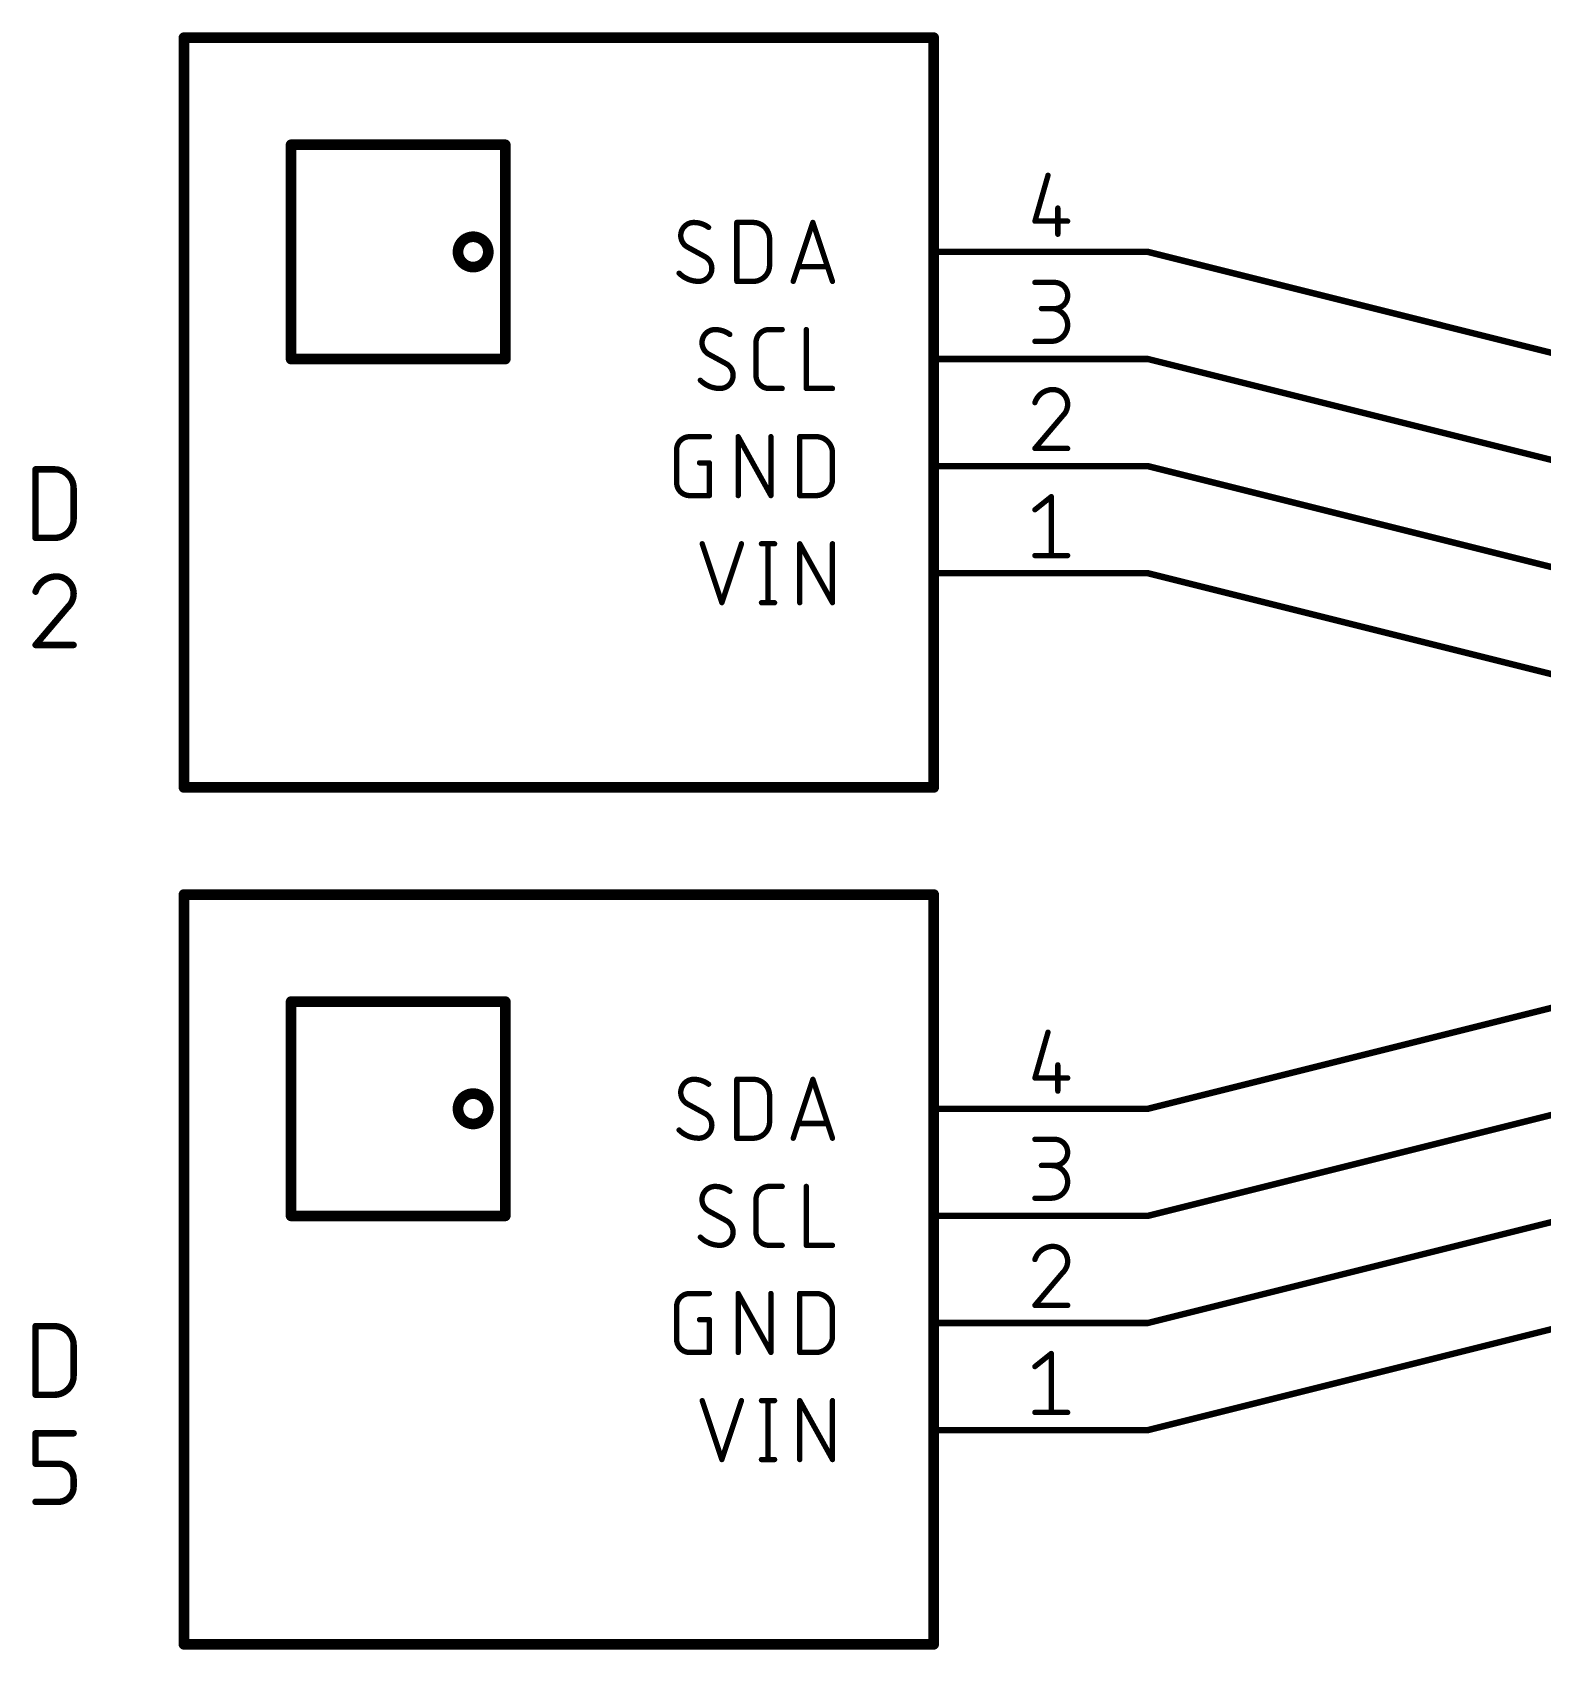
# Model space of a CAD drawing. Extents: x 0 to 389, y 0 to 264.
# Drawn here: x 80.22 to 116.04, y 106.55 to 144.91 of the extents above; entities that cross this region are included whole.
import ezdxf

# ---------------------------------------------------------------- set-up
doc = ezdxf.new("R2010")
doc.units = 0
for name, color, linetype in [('91', 122, 'CONTINUOUS'), ('94', 12, 'CONTINUOUS'), ('95', 251, 'CONTINUOUS')]:
    doc.layers.add(name, color=color, linetype=linetype)

msp = doc.modelspace()

# ---------------------------------------------------------------- linework, layer by layer
at = {"layer": '91', "const_width": 0.1524}
for points in [[(106.68, 139.7), (127, 134.62)], [(106.68, 137.16), (127, 132.08)], [(106.68, 134.62), (127, 129.54)], [(106.68, 132.08), (127, 127)], [(106.68, 119.38), (127, 124.46)], [(106.68, 116.84), (127, 121.92)], [(106.68, 114.3), (127, 119.38)], [(106.68, 111.76), (127, 116.84)]]:
    msp.add_lwpolyline(points, dxfattribs=at)
at = {"layer": '91', "const_width": 0.0762}
for points in [[(106.6892, 139.737, 1), (106.6708, 139.663)], [(106.6892, 137.197, 1), (106.6708, 137.123)], [(106.6892, 134.657, 1), (106.6708, 134.583)], [(106.6892, 132.117, 1), (106.6708, 132.043)], [(106.6708, 119.417, 1), (106.6892, 119.343)], [(106.6708, 116.877, 1), (106.6892, 116.803)], [(106.6708, 114.337, 1), (106.6892, 114.263)], [(106.6708, 111.797, 1), (106.6892, 111.723)]]:
    msp.add_lwpolyline(points, format="xyb", dxfattribs=at)
at = {"layer": '94'}
for points, const_width in [([(83.82, 144.78), (101.6, 144.78)], 0.254), ([(83.82, 127), (83.82, 144.78)], 0.254), ([(101.6, 144.78), (101.6, 127)], 0.254), ([(86.36, 142.24), (86.36, 137.16)], 0.254), ([(91.44, 142.24), (86.36, 142.24)], 0.254), ([(91.44, 137.16), (91.44, 142.24)], 0.254), ([(106.68, 139.7), (101.6, 139.7)], 0.1524), ([(86.36, 137.16), (91.44, 137.16)], 0.254), ([(106.68, 137.16), (101.6, 137.16)], 0.1524), ([(106.68, 134.62), (101.6, 134.62)], 0.1524), ([(106.68, 132.08), (101.6, 132.08)], 0.1524), ([(101.6, 127), (83.82, 127)], 0.254), ([(83.82, 124.46), (101.6, 124.46)], 0.254), ([(83.82, 106.68), (83.82, 124.46)], 0.254), ([(101.6, 124.46), (101.6, 106.68)], 0.254), ([(86.36, 121.92), (86.36, 116.84)], 0.254), ([(91.44, 121.92), (86.36, 121.92)], 0.254), ([(91.44, 116.84), (91.44, 121.92)], 0.254), ([(106.68, 119.38), (101.6, 119.38)], 0.1524), ([(86.36, 116.84), (91.44, 116.84)], 0.254), ([(106.68, 116.84), (101.6, 116.84)], 0.1524), ([(106.68, 114.3), (101.6, 114.3)], 0.1524), ([(106.68, 111.76), (101.6, 111.76)], 0.1524), ([(101.6, 106.68), (83.82, 106.68)], 0.254)]:
    msp.add_lwpolyline(points, dxfattribs=dict(at, const_width=const_width))
for points, const_width in [([(83.82, 144.8435, 1), (83.82, 144.7165)], 0.127), ([(83.8835, 144.78, 1), (83.7565, 144.78)], 0.127), ([(101.6635, 144.78, 1), (101.5365, 144.78)], 0.127), ([(101.6, 144.7165, 1), (101.6, 144.8435)], 0.127), ([(86.4235, 142.24, 1), (86.2965, 142.24)], 0.127), ([(86.36, 142.3035, 1), (86.36, 142.1765)], 0.127), ([(91.5035, 142.24, 1), (91.3765, 142.24)], 0.127), ([(91.44, 142.1765, 1), (91.44, 142.3035)], 0.127), ([(90.678, 139.3408, 1), (90.678, 140.0592, 1), (90.678, 139.3408)], 0.254), ([(101.6, 139.7381, 1), (101.6, 139.6619)], 0.0762), ([(106.68, 139.6619, 1), (106.68, 139.7381)], 0.0762), ([(86.36, 137.2235, 1), (86.36, 137.0965)], 0.127), ([(86.2965, 137.16, 1), (86.4235, 137.16)], 0.127), ([(91.3765, 137.16, 1), (91.5035, 137.16)], 0.127), ([(91.44, 137.0965, 1), (91.44, 137.2235)], 0.127), ([(101.6, 137.1981, 1), (101.6, 137.1219)], 0.0762), ([(106.68, 137.1219, 1), (106.68, 137.1981)], 0.0762), ([(101.6, 134.6581, 1), (101.6, 134.5819)], 0.0762), ([(106.68, 134.5819, 1), (106.68, 134.6581)], 0.0762), ([(101.6, 132.1181, 1), (101.6, 132.0419)], 0.0762), ([(106.68, 132.0419, 1), (106.68, 132.1181)], 0.0762), ([(83.82, 127.0635, 1), (83.82, 126.9365)], 0.127), ([(83.7565, 127, 1), (83.8835, 127)], 0.127), ([(101.5365, 127, 1), (101.6635, 127)], 0.127), ([(101.6, 126.9365, 1), (101.6, 127.0635)], 0.127), ([(83.82, 124.5235, 1), (83.82, 124.3965)], 0.127), ([(83.8835, 124.46, 1), (83.7565, 124.46)], 0.127), ([(101.6635, 124.46, 1), (101.5365, 124.46)], 0.127), ([(101.6, 124.3965, 1), (101.6, 124.5235)], 0.127), ([(86.4235, 121.92, 1), (86.2965, 121.92)], 0.127), ([(86.36, 121.9835, 1), (86.36, 121.8565)], 0.127), ([(91.5035, 121.92, 1), (91.3765, 121.92)], 0.127), ([(91.44, 121.8565, 1), (91.44, 121.9835)], 0.127), ([(90.678, 119.0208, 1), (90.678, 119.7392, 1), (90.678, 119.0208)], 0.254), ([(101.6, 119.4181, 1), (101.6, 119.3419)], 0.0762), ([(106.68, 119.3419, 1), (106.68, 119.4181)], 0.0762), ([(86.36, 116.9035, 1), (86.36, 116.7765)], 0.127), ([(86.2965, 116.84, 1), (86.4235, 116.84)], 0.127), ([(91.3765, 116.84, 1), (91.5035, 116.84)], 0.127), ([(91.44, 116.7765, 1), (91.44, 116.9035)], 0.127), ([(101.6, 116.8781, 1), (101.6, 116.8019)], 0.0762), ([(106.68, 116.8019, 1), (106.68, 116.8781)], 0.0762), ([(101.6, 114.3381, 1), (101.6, 114.2619)], 0.0762), ([(106.68, 114.2619, 1), (106.68, 114.3381)], 0.0762), ([(101.6, 111.7981, 1), (101.6, 111.7219)], 0.0762), ([(106.68, 111.7219, 1), (106.68, 111.7981)], 0.0762), ([(83.82, 106.7435, 1), (83.82, 106.6165)], 0.127), ([(83.7565, 106.68, 1), (83.8835, 106.68)], 0.127), ([(101.5365, 106.68, 1), (101.6635, 106.68)], 0.127), ([(101.6, 106.6165, 1), (101.6, 106.7435)], 0.127)]:
    msp.add_lwpolyline(points, format="xyb", dxfattribs=dict(at, const_width=const_width))
at = {"layer": '95'}
for points, const_width in [([(104.3107, 141.5161), (104.0003, 140.4295)], 0.127), ([(104.5436, 140.74), (104.5436, 140.1191)], 0.127), ([(96.9315, 139.0015), (96.9315, 140.3985)], 0.127), ([(96.9315, 140.3985), (97.3196, 140.3985)], 0.127), ([(98.2684, 139.0015), (98.734, 140.3985)], 0.127), ([(98.734, 140.3985), (99.1997, 139.0015)], 0.127), ([(104.0003, 140.4295), (104.7764, 140.4295)], 0.127), ([(97.7076, 140.0104), (97.7076, 139.3896)], 0.127), ([(96.1835, 139.5836), (95.7567, 139.8164)], 0.127), ([(99.0833, 139.3508), (98.3848, 139.3508)], 0.127), ([(97.3196, 139.0015), (96.9315, 139.0015)], 0.127), ([(104.0003, 138.9761), (104.466, 138.9761)], 0.127), ([(104.466, 138.3552), (104.1555, 138.3552)], 0.127), ([(97.6962, 137.8585), (98.0066, 137.8585)], 0.127), ([(98.5788, 137.8585), (98.5788, 136.4615)], 0.127), ([(96.6874, 137.0436), (96.2605, 137.2764)], 0.127), ([(97.3857, 136.7719), (97.3857, 137.5481)], 0.127), ([(104.0003, 137.5791), (104.3884, 137.5791)], 0.127), ([(98.0066, 136.4615), (97.6962, 136.4615)], 0.127), ([(98.5788, 136.4615), (99.1997, 136.4615)], 0.127), ([(104.66, 135.8152), (104.0003, 135.0391)], 0.127), ([(95.5034, 134.2319), (95.5034, 135.0081)], 0.127), ([(95.8138, 135.3185), (96.2795, 135.3185)], 0.127), ([(96.9635, 133.9215), (96.9635, 135.3185)], 0.127), ([(96.9635, 135.3185), (97.7396, 133.9215)], 0.127), ([(97.7396, 133.9215), (97.7396, 135.3185)], 0.127), ([(98.4236, 133.9215), (98.4236, 135.3185)], 0.127), ([(98.4236, 135.3185), (98.8116, 135.3185)], 0.127), ([(104.0003, 135.0391), (104.7764, 135.0391)], 0.127), ([(96.0466, 134.6976), (96.2795, 134.6976)], 0.127), ([(96.2795, 134.6976), (96.2795, 133.9215)], 0.127), ([(99.1997, 134.9304), (99.1997, 134.3096)], 0.127), ([(80.3007, 132.9182), (80.3007, 134.5438)], 0.1524), ([(80.3007, 134.5438), (80.7522, 134.5438)], 0.1524), ([(81.2038, 134.0922), (81.2038, 133.3698)], 0.1524), ([(96.2795, 133.9215), (95.8138, 133.9215)], 0.127), ([(98.8116, 133.9215), (98.4236, 133.9215)], 0.127), ([(104.0003, 133.5857), (104.3884, 133.8961)], 0.127), ([(104.3884, 133.8961), (104.3884, 132.4991)], 0.127), ([(80.7522, 132.9182), (80.3007, 132.9182)], 0.1524), ([(96.1102, 132.7785), (96.5759, 131.3815)], 0.127), ([(96.5759, 131.3815), (97.0415, 132.7785)], 0.127), ([(97.5157, 132.7785), (97.8262, 132.7785)], 0.127), ([(97.6709, 132.7785), (97.6709, 131.3815)], 0.127), ([(98.4236, 131.3815), (98.4236, 132.7785)], 0.127), ([(98.4236, 132.7785), (99.1997, 131.3815)], 0.127), ([(99.1997, 131.3815), (99.1997, 132.7785)], 0.127), ([(104.0003, 132.4991), (104.7764, 132.4991)], 0.127), ([(81.0683, 131.2813), (80.3007, 130.3782)], 0.1524), ([(97.5157, 131.3815), (97.8262, 131.3815)], 0.127), ([(80.3007, 130.3782), (81.2038, 130.3782)], 0.1524), ([(104.3107, 121.1961), (104.0003, 120.1095)], 0.127), ([(104.5436, 120.42), (104.5436, 119.7991)], 0.127), ([(96.9315, 118.6815), (96.9315, 120.0785)], 0.127), ([(96.9315, 120.0785), (97.3196, 120.0785)], 0.127), ([(98.2684, 118.6815), (98.734, 120.0785)], 0.127), ([(98.734, 120.0785), (99.1997, 118.6815)], 0.127), ([(104.0003, 120.1095), (104.7764, 120.1095)], 0.127), ([(97.7076, 119.6904), (97.7076, 119.0696)], 0.127), ([(96.1835, 119.2636), (95.7567, 119.4964)], 0.127), ([(99.0833, 119.0308), (98.3848, 119.0308)], 0.127), ([(97.3196, 118.6815), (96.9315, 118.6815)], 0.127), ([(104.0003, 118.6561), (104.466, 118.6561)], 0.127), ([(104.466, 118.0352), (104.1555, 118.0352)], 0.127), ([(97.6962, 117.5385), (98.0066, 117.5385)], 0.127), ([(98.5788, 117.5385), (98.5788, 116.1415)], 0.127), ([(96.6874, 116.7236), (96.2605, 116.9564)], 0.127), ([(97.3857, 116.4519), (97.3857, 117.2281)], 0.127), ([(104.0003, 117.2591), (104.3884, 117.2591)], 0.127), ([(98.0066, 116.1415), (97.6962, 116.1415)], 0.127), ([(98.5788, 116.1415), (99.1997, 116.1415)], 0.127), ([(104.66, 115.4952), (104.0003, 114.7191)], 0.127), ([(95.5034, 113.9119), (95.5034, 114.6881)], 0.127), ([(95.8138, 114.9985), (96.2795, 114.9985)], 0.127), ([(96.9635, 113.6015), (96.9635, 114.9985)], 0.127), ([(96.9635, 114.9985), (97.7396, 113.6015)], 0.127), ([(97.7396, 113.6015), (97.7396, 114.9985)], 0.127), ([(98.4236, 113.6015), (98.4236, 114.9985)], 0.127), ([(98.4236, 114.9985), (98.8116, 114.9985)], 0.127), ([(104.0003, 114.7191), (104.7764, 114.7191)], 0.127), ([(80.3007, 112.5982), (80.3007, 114.2238)], 0.1524), ([(80.3007, 114.2238), (80.7522, 114.2238)], 0.1524), ([(96.0466, 114.3776), (96.2795, 114.3776)], 0.127), ([(96.2795, 114.3776), (96.2795, 113.6015)], 0.127), ([(99.1997, 114.6104), (99.1997, 113.9896)], 0.127), ([(81.2038, 113.7722), (81.2038, 113.0498)], 0.1524), ([(96.2795, 113.6015), (95.8138, 113.6015)], 0.127), ([(98.8116, 113.6015), (98.4236, 113.6015)], 0.127), ([(104.0003, 113.2657), (104.3884, 113.5761)], 0.127), ([(104.3884, 113.5761), (104.3884, 112.1791)], 0.127), ([(80.7522, 112.5982), (80.3007, 112.5982)], 0.1524), ([(96.1102, 112.4585), (96.5759, 111.0615)], 0.127), ([(96.5759, 111.0615), (97.0415, 112.4585)], 0.127), ([(97.5157, 112.4585), (97.8262, 112.4585)], 0.127), ([(97.6709, 112.4585), (97.6709, 111.0615)], 0.127), ([(98.4236, 111.0615), (98.4236, 112.4585)], 0.127), ([(98.4236, 112.4585), (99.1997, 111.0615)], 0.127), ([(99.1997, 111.0615), (99.1997, 112.4585)], 0.127), ([(104.0003, 112.1791), (104.7764, 112.1791)], 0.127), ([(80.3007, 110.9613), (80.3007, 111.6838)], 0.1524), ([(80.3007, 111.6838), (81.2038, 111.6838)], 0.1524), ([(80.8426, 110.9613), (80.3007, 110.9613)], 0.1524), ([(97.5157, 111.0615), (97.8262, 111.0615)], 0.127), ([(81.2038, 110.4194), (81.2038, 110.6001)], 0.1524), ([(80.3007, 110.0582), (80.8426, 110.0582)], 0.1524)]:
    msp.add_lwpolyline(points, dxfattribs=dict(at, const_width=const_width))
for points, const_width in [([(104.3413, 141.5074, 1), (104.2802, 141.5248)], 0.0635), ([(104.5753, 140.74, 1), (104.5118, 140.74)], 0.0635), ([(95.9119, 140.3985, 0.4142), (95.6014, 140.0881)], 0.127), ([(96.2611, 140.2821, 0.1623), (95.9119, 140.3985)], 0.127), ([(95.9119, 140.4302, 1), (95.9119, 140.3668)], 0.0635), ([(95.9119, 140.3667, 1), (95.9119, 140.4302)], 0.0635), ([(96.9633, 140.3985, 1), (96.8997, 140.3985)], 0.0635), ([(96.9315, 140.4303, 1), (96.9315, 140.3668)], 0.0635), ([(97.7076, 140.0104, 0.4142), (97.3196, 140.3985)], 0.127), ([(97.3196, 140.4303, 1), (97.3196, 140.3668)], 0.0635), ([(97.3196, 140.3668, 1), (97.3196, 140.4303)], 0.0635), ([(98.7642, 140.4085, 1), (98.7039, 140.3885)], 0.0635), ([(98.7642, 140.3885, 1), (98.7039, 140.4085)], 0.0635), ([(104.0003, 140.4613, 1), (104.0003, 140.3978)], 0.0635), ([(103.9698, 140.4383, 1), (104.0308, 140.4208)], 0.0635), ([(104.7764, 140.3978, 1), (104.7764, 140.4613)], 0.0635), ([(95.6014, 140.0881, 0.2656), (95.7567, 139.8164)], 0.127), ([(95.6332, 140.0881, 1), (95.5697, 140.0881)], 0.0635), ([(95.5697, 140.0881, 1), (95.6332, 140.0881)], 0.0635), ([(96.2421, 140.2567, 1), (96.2802, 140.3075)], 0.0635), ([(97.7394, 140.0104, 1), (97.6759, 140.0104)], 0.0635), ([(97.6759, 140.0104, 1), (97.7394, 140.0104)], 0.0635), ([(104.5118, 140.1191, 1), (104.5753, 140.1191)], 0.0635), ([(95.7719, 139.8443, 1), (95.7415, 139.7885)], 0.0635), ([(95.7406, 139.7891, 1), (95.7728, 139.8438)], 0.0635), ([(96.3388, 139.3119, 0.2656), (96.1835, 139.5836)], 0.127), ([(96.1997, 139.6109, 1), (96.1674, 139.5562)], 0.0635), ([(96.1683, 139.5557, 1), (96.1987, 139.6115)], 0.0635), ([(95.5626, 139.1955, 0.2), (96.0283, 139.0015)], 0.127), ([(95.5852, 139.2179, 1), (95.5401, 139.1732)], 0.0635), ([(96.0283, 139.0015, 0.4142), (96.3388, 139.3119)], 0.127), ([(96.3705, 139.3119, 1), (96.307, 139.3119)], 0.0635), ([(96.307, 139.3119, 1), (96.3705, 139.3119)], 0.0635), ([(97.3196, 139.0015, 0.4142), (97.7076, 139.3896)], 0.127), ([(97.7394, 139.3896, 1), (97.6759, 139.3896)], 0.0635), ([(97.6759, 139.3896, 1), (97.7394, 139.3896)], 0.0635), ([(98.3848, 139.3825, 1), (98.3848, 139.319)], 0.0635), ([(99.0833, 139.319, 1), (99.0833, 139.3825)], 0.0635), ([(96.0283, 139.0332, 1), (96.0283, 138.9698)], 0.0635), ([(96.0283, 138.9698, 1), (96.0283, 139.0332)], 0.0635), ([(96.8997, 139.0015, 1), (96.9633, 139.0015)], 0.0635), ([(96.9315, 139.0332, 1), (96.9315, 138.9698)], 0.0635), ([(97.3196, 139.0332, 1), (97.3196, 138.9698)], 0.0635), ([(97.3196, 138.9698, 1), (97.3196, 139.0332)], 0.0635), ([(98.2382, 139.0115, 1), (98.2985, 138.9915)], 0.0635), ([(99.1696, 138.9915, 1), (99.2298, 139.0115)], 0.0635), ([(104.0003, 139.0078, 1), (104.0003, 138.9444)], 0.0635), ([(104.466, 138.3552, 1), (104.466, 138.9761)], 0.127), ([(104.466, 139.0078, 1), (104.466, 138.9444)], 0.0635), ([(104.466, 138.9444, 1), (104.466, 139.0078)], 0.0635), ([(104.1555, 138.387, 1), (104.1555, 138.3235)], 0.0635), ([(104.3884, 137.5791, 1), (104.3884, 138.3552)], 0.127), ([(104.3884, 138.387, 1), (104.3884, 138.3235)], 0.0635), ([(104.466, 138.387, 1), (104.466, 138.3235)], 0.0635), ([(104.466, 138.3235, 1), (104.466, 138.387)], 0.0635), ([(96.4158, 137.8585, 0.4142), (96.1053, 137.5481)], 0.127), ([(96.765, 137.7421, 0.1623), (96.4158, 137.8585)], 0.127), ([(96.4158, 137.8902, 1), (96.4158, 137.8268)], 0.0635), ([(96.4158, 137.8267, 1), (96.4158, 137.8902)], 0.0635), ([(96.746, 137.7167, 1), (96.7841, 137.7675)], 0.0635), ([(97.6962, 137.8585, 0.4142), (97.3857, 137.5481)], 0.127), ([(97.6962, 137.8903, 1), (97.6962, 137.8268)], 0.0635), ([(97.6962, 137.8268, 1), (97.6962, 137.8902)], 0.0635), ([(98.0066, 137.8268, 1), (98.0066, 137.8903)], 0.0635), ([(98.6106, 137.8585, 1), (98.5471, 137.8585)], 0.0635), ([(96.1053, 137.5481, 0.2656), (96.2605, 137.2764)], 0.127), ([(96.1371, 137.5481, 1), (96.0736, 137.5481)], 0.0635), ([(96.0736, 137.5481, 1), (96.1371, 137.5481)], 0.0635), ([(96.2757, 137.3043, 1), (96.2453, 137.2485)], 0.0635), ([(96.2444, 137.2491, 1), (96.2766, 137.3038)], 0.0635), ([(97.4175, 137.5481, 1), (97.354, 137.5481)], 0.0635), ([(97.354, 137.5481, 1), (97.4175, 137.5481)], 0.0635), ([(104.0003, 137.6108, 1), (104.0003, 137.5474)], 0.0635), ([(104.3884, 137.6108, 1), (104.3884, 137.5474)], 0.0635), ([(104.3884, 137.5474, 1), (104.3884, 137.6108)], 0.0635), ([(96.8426, 136.7719, 0.2656), (96.6874, 137.0436)], 0.127), ([(96.7035, 137.0709, 1), (96.6713, 137.0162)], 0.0635), ([(96.6722, 137.0157, 1), (96.7026, 137.0715)], 0.0635), ([(96.0665, 136.6555, 0.2), (96.5322, 136.4615)], 0.127), ([(96.089, 136.6779, 1), (96.044, 136.6332)], 0.0635), ([(96.5322, 136.4615, 0.4142), (96.8426, 136.7719)], 0.127), ([(96.8744, 136.7719, 1), (96.8109, 136.7719)], 0.0635), ([(96.8109, 136.7719, 1), (96.8744, 136.7719)], 0.0635), ([(97.3857, 136.7719, 0.4142), (97.6962, 136.4615)], 0.127), ([(97.4175, 136.7719, 1), (97.354, 136.7719)], 0.0635), ([(97.354, 136.7719, 1), (97.4175, 136.7719)], 0.0635), ([(96.5322, 136.4932, 1), (96.5322, 136.4298)], 0.0635), ([(96.5322, 136.4298, 1), (96.5322, 136.4932)], 0.0635), ([(97.6962, 136.4932, 1), (97.6962, 136.4298)], 0.0635), ([(97.6962, 136.4298, 1), (97.6962, 136.4932)], 0.0635), ([(98.0066, 136.4298, 1), (98.0066, 136.4932)], 0.0635), ([(98.5788, 136.4932, 1), (98.5788, 136.4298)], 0.0635), ([(98.5471, 136.4615, 1), (98.6106, 136.4615)], 0.0635), ([(99.1997, 136.4298, 1), (99.1997, 136.4932)], 0.0635), ([(104.4272, 136.4361, 0.3252), (104.0003, 136.1257)], 0.127), ([(103.9701, 136.1354, 1), (104.0305, 136.1159)], 0.0635), ([(104.7764, 136.0868, 0.4142), (104.4272, 136.4361)], 0.127), ([(104.4272, 136.4678, 1), (104.4272, 136.4044)], 0.0635), ([(104.4272, 136.4044, 1), (104.4272, 136.4678)], 0.0635), ([(104.66, 135.8152, 0.2053), (104.7764, 136.0868)], 0.127), ([(104.6381, 135.8382, 1), (104.6819, 135.7922)], 0.0635), ([(104.6842, 135.7946, 1), (104.6358, 135.8358)], 0.0635), ([(104.8082, 136.0868, 1), (104.7447, 136.0869)], 0.0635), ([(104.7447, 136.0868, 1), (104.8082, 136.0868)], 0.0635), ([(95.5351, 135.0081, 1), (95.4716, 135.0081)], 0.0635), ([(95.4716, 135.0081, 1), (95.5351, 135.0081)], 0.0635), ([(95.8138, 135.3185, 0.4142), (95.5034, 135.0081)], 0.127), ([(95.8138, 135.3502, 1), (95.8138, 135.2868)], 0.0635), ([(95.8138, 135.2868, 1), (95.8138, 135.3502)], 0.0635), ([(96.2795, 135.2868, 1), (96.2795, 135.3502)], 0.0635), ([(96.9952, 135.3185, 1), (96.9317, 135.3185)], 0.0635), ([(96.9912, 135.3339, 1), (96.9357, 135.3031)], 0.0635), ([(97.7713, 135.3185, 1), (97.7078, 135.3185)], 0.0635), ([(98.4553, 135.3185, 1), (98.3918, 135.3185)], 0.0635), ([(98.4236, 135.3502, 1), (98.4236, 135.2868)], 0.0635), ([(99.1997, 134.9304, 0.4142), (98.8116, 135.3185)], 0.127), ([(98.8116, 135.3502, 1), (98.8116, 135.2868)], 0.0635), ([(98.8116, 135.2868, 1), (98.8116, 135.3502)], 0.0635), ([(104.0003, 135.0709, 1), (104.0003, 135.0074)], 0.0635), ([(103.9761, 135.0597, 1), (104.0245, 135.0185)], 0.0635), ([(104.7764, 135.0074, 1), (104.7764, 135.0709)], 0.0635), ([(96.0466, 134.7294, 1), (96.0466, 134.6659)], 0.0635), ([(96.3112, 134.6976, 1), (96.2477, 134.6976)], 0.0635), ([(96.2795, 134.6659, 1), (96.2795, 134.7294)], 0.0635), ([(99.2315, 134.9304, 1), (99.168, 134.9304)], 0.0635), ([(99.168, 134.9304, 1), (99.2315, 134.9304)], 0.0635), ([(80.3388, 134.5438, 1), (80.2626, 134.5438)], 0.0762), ([(80.3007, 134.5819, 1), (80.3007, 134.5057)], 0.0762), ([(81.2038, 134.0922, 0.4142), (80.7522, 134.5438)], 0.1524), ([(80.7522, 134.5819, 1), (80.7522, 134.5057)], 0.0762), ([(80.7522, 134.5057, 1), (80.7522, 134.5819)], 0.0762), ([(95.5351, 134.2319, 1), (95.4716, 134.2319)], 0.0635), ([(95.4716, 134.2319, 1), (95.5351, 134.2319)], 0.0635), ([(95.5034, 134.2319, 0.4142), (95.8138, 133.9215)], 0.127), ([(98.8116, 133.9215, 0.4142), (99.1997, 134.3096)], 0.127), ([(99.2315, 134.3096, 1), (99.168, 134.3096)], 0.0635), ([(99.168, 134.3096, 1), (99.2315, 134.3096)], 0.0635), ([(81.2419, 134.0922, 1), (81.1657, 134.0922)], 0.0762), ([(81.1657, 134.0922, 1), (81.2419, 134.0922)], 0.0762), ([(95.8138, 133.9532, 1), (95.8138, 133.8898)], 0.0635), ([(95.8138, 133.8898, 1), (95.8138, 133.9532)], 0.0635), ([(96.2477, 133.9215, 1), (96.3112, 133.9215)], 0.0635), ([(96.2795, 133.8898, 1), (96.2795, 133.9532)], 0.0635), ([(96.9317, 133.9215, 1), (96.9952, 133.9215)], 0.0635), ([(97.7078, 133.9215, 1), (97.7713, 133.9215)], 0.0635), ([(97.7118, 133.9061, 1), (97.7673, 133.9369)], 0.0635), ([(98.4236, 133.9532, 1), (98.4236, 133.8898)], 0.0635), ([(98.3918, 133.9215, 1), (98.4553, 133.9215)], 0.0635), ([(98.8116, 133.9532, 1), (98.8116, 133.8898)], 0.0635), ([(98.8116, 133.8898, 1), (98.8116, 133.9532)], 0.0635), ([(104.4201, 133.8961, 1), (104.3566, 133.8961)], 0.0635), ([(104.4082, 133.8713, 1), (104.3685, 133.9209)], 0.0635), ([(103.9805, 133.6104, 1), (104.0201, 133.5609)], 0.0635), ([(80.7522, 132.9182, 0.4142), (81.2038, 133.3698)], 0.1524), ([(81.2419, 133.3698, 1), (81.1657, 133.3698)], 0.0762), ([(81.1657, 133.3698, 1), (81.2419, 133.3698)], 0.0762), ([(80.3007, 132.9563, 1), (80.3007, 132.8801)], 0.0762), ([(80.2626, 132.9182, 1), (80.3388, 132.9182)], 0.0762), ([(80.7522, 132.9563, 1), (80.7522, 132.8801)], 0.0762), ([(80.7522, 132.8801, 1), (80.7522, 132.9563)], 0.0762), ([(96.1403, 132.7885, 1), (96.0801, 132.7685)], 0.0635), ([(97.0716, 132.7685, 1), (97.0114, 132.7885)], 0.0635), ([(97.5157, 132.8102, 1), (97.5157, 132.7468)], 0.0635), ([(97.7027, 132.7785, 1), (97.6392, 132.7785)], 0.0635), ([(97.8262, 132.7468, 1), (97.8262, 132.8102)], 0.0635), ([(98.4553, 132.7785, 1), (98.3918, 132.7785)], 0.0635), ([(98.4513, 132.7939, 1), (98.3958, 132.7631)], 0.0635), ([(99.2315, 132.7785, 1), (99.168, 132.7785)], 0.0635), ([(104.0003, 132.5308, 1), (104.0003, 132.4674)], 0.0635), ([(104.3566, 132.4991, 1), (104.4201, 132.4991)], 0.0635), ([(104.7764, 132.4674, 1), (104.7764, 132.5308)], 0.0635), ([(80.7974, 132.0038, 0.3252), (80.3007, 131.6426)], 0.1524), ([(81.2038, 131.5974, 0.4142), (80.7974, 132.0038)], 0.1524), ([(80.7974, 132.0419, 1), (80.7974, 131.9657)], 0.0762), ([(80.7974, 131.9657, 1), (80.7974, 132.0419)], 0.0762), ([(80.2644, 131.6543, 1), (80.3369, 131.6308)], 0.0762), ([(81.0683, 131.2813, 0.2053), (81.2038, 131.5974)], 0.1524), ([(81.2419, 131.5974, 1), (81.1657, 131.5974)], 0.0762), ([(81.1657, 131.5974, 1), (81.2419, 131.5974)], 0.0762), ([(81.0421, 131.3089, 1), (81.0946, 131.2537)], 0.0762), ([(81.0974, 131.2566, 1), (81.0393, 131.306)], 0.0762), ([(96.5457, 131.3915, 1), (96.606, 131.3715)], 0.0635), ([(96.5457, 131.3715, 1), (96.606, 131.3915)], 0.0635), ([(97.5157, 131.4133, 1), (97.5157, 131.3498)], 0.0635), ([(97.6392, 131.3815, 1), (97.7027, 131.3815)], 0.0635), ([(97.8262, 131.3498, 1), (97.8262, 131.4133)], 0.0635), ([(98.3918, 131.3815, 1), (98.4553, 131.3815)], 0.0635), ([(99.168, 131.3815, 1), (99.2315, 131.3815)], 0.0635), ([(99.1719, 131.3661, 1), (99.2275, 131.3969)], 0.0635), ([(80.3007, 130.4163, 1), (80.3007, 130.3401)], 0.0762), ([(80.2717, 130.4029, 1), (80.3297, 130.3535)], 0.0762), ([(81.2038, 130.3401, 1), (81.2038, 130.4163)], 0.0762), ([(104.3413, 121.1874, 1), (104.2802, 121.2048)], 0.0635), ([(104.5753, 120.42, 1), (104.5118, 120.42)], 0.0635), ([(95.9119, 120.0785, 0.4142), (95.6014, 119.7681)], 0.127), ([(96.2611, 119.9621, 0.1623), (95.9119, 120.0785)], 0.127), ([(95.9119, 120.1102, 1), (95.9119, 120.0468)], 0.0635), ([(95.9119, 120.0467, 1), (95.9119, 120.1102)], 0.0635), ([(96.9633, 120.0785, 1), (96.8997, 120.0785)], 0.0635), ([(96.9315, 120.1103, 1), (96.9315, 120.0468)], 0.0635), ([(97.7076, 119.6904, 0.4142), (97.3196, 120.0785)], 0.127), ([(97.3196, 120.1103, 1), (97.3196, 120.0468)], 0.0635), ([(97.3196, 120.0468, 1), (97.3196, 120.1103)], 0.0635), ([(98.7642, 120.0885, 1), (98.7039, 120.0685)], 0.0635), ([(98.7642, 120.0685, 1), (98.7039, 120.0885)], 0.0635), ([(104.0003, 120.1413, 1), (104.0003, 120.0778)], 0.0635), ([(103.9698, 120.1183, 1), (104.0308, 120.1008)], 0.0635), ([(104.7764, 120.0778, 1), (104.7764, 120.1413)], 0.0635), ([(95.6014, 119.7681, 0.2656), (95.7567, 119.4964)], 0.127), ([(95.6332, 119.7681, 1), (95.5697, 119.7681)], 0.0635), ([(95.5697, 119.7681, 1), (95.6332, 119.7681)], 0.0635), ([(96.2421, 119.9367, 1), (96.2802, 119.9875)], 0.0635), ([(97.7394, 119.6904, 1), (97.6759, 119.6904)], 0.0635), ([(97.6759, 119.6904, 1), (97.7394, 119.6904)], 0.0635), ([(104.5118, 119.7991, 1), (104.5753, 119.7991)], 0.0635), ([(95.7719, 119.5243, 1), (95.7415, 119.4685)], 0.0635), ([(95.7406, 119.4691, 1), (95.7728, 119.5238)], 0.0635), ([(96.3388, 118.9919, 0.2656), (96.1835, 119.2636)], 0.127), ([(96.1997, 119.2909, 1), (96.1674, 119.2362)], 0.0635), ([(96.1683, 119.2357, 1), (96.1987, 119.2915)], 0.0635), ([(95.5626, 118.8755, 0.2), (96.0283, 118.6815)], 0.127), ([(95.5852, 118.8979, 1), (95.5401, 118.8532)], 0.0635), ([(96.0283, 118.6815, 0.4142), (96.3388, 118.9919)], 0.127), ([(96.3705, 118.9919, 1), (96.307, 118.9919)], 0.0635), ([(96.307, 118.9919, 1), (96.3705, 118.9919)], 0.0635), ([(97.3196, 118.6815, 0.4142), (97.7076, 119.0696)], 0.127), ([(97.7394, 119.0696, 1), (97.6759, 119.0696)], 0.0635), ([(97.6759, 119.0696, 1), (97.7394, 119.0696)], 0.0635), ([(98.3848, 119.0625, 1), (98.3848, 118.999)], 0.0635), ([(99.0833, 118.999, 1), (99.0833, 119.0625)], 0.0635), ([(96.0283, 118.7133, 1), (96.0283, 118.6497)], 0.0635), ([(96.0283, 118.6498, 1), (96.0283, 118.7132)], 0.0635), ([(96.9315, 118.7133, 1), (96.9315, 118.6497)], 0.0635), ([(96.8997, 118.6815, 1), (96.9633, 118.6815)], 0.0635), ([(97.3196, 118.7132, 1), (97.3196, 118.6498)], 0.0635), ([(97.3196, 118.6497, 1), (97.3196, 118.7133)], 0.0635), ([(98.2382, 118.6915, 1), (98.2985, 118.6715)], 0.0635), ([(99.1696, 118.6715, 1), (99.2298, 118.6915)], 0.0635), ([(104.0003, 118.6879, 1), (104.0003, 118.6244)], 0.0635), ([(104.466, 118.6879, 1), (104.466, 118.6244)], 0.0635), ([(104.466, 118.0352, 1), (104.466, 118.6561)], 0.127), ([(104.466, 118.6244, 1), (104.466, 118.6879)], 0.0635), ([(104.1555, 118.067, 1), (104.1555, 118.0035)], 0.0635), ([(104.3884, 117.2591, 1), (104.3884, 118.0352)], 0.127), ([(104.3884, 118.067, 1), (104.3884, 118.0035)], 0.0635), ([(104.466, 118.067, 1), (104.466, 118.0035)], 0.0635), ([(104.466, 118.0035, 1), (104.466, 118.067)], 0.0635), ([(96.4158, 117.5385, 0.4142), (96.1053, 117.2281)], 0.127), ([(96.765, 117.4221, 0.1623), (96.4158, 117.5385)], 0.127), ([(96.4158, 117.5702, 1), (96.4158, 117.5068)], 0.0635), ([(96.4158, 117.5067, 1), (96.4158, 117.5702)], 0.0635), ([(96.746, 117.3967, 1), (96.7841, 117.4475)], 0.0635), ([(97.6962, 117.5385, 0.4142), (97.3857, 117.2281)], 0.127), ([(97.6962, 117.5703, 1), (97.6962, 117.5067)], 0.0635), ([(97.6962, 117.5068, 1), (97.6962, 117.5702)], 0.0635), ([(98.0066, 117.5067, 1), (98.0066, 117.5703)], 0.0635), ([(98.6106, 117.5385, 1), (98.5471, 117.5385)], 0.0635), ([(96.1053, 117.2281, 0.2656), (96.2605, 116.9564)], 0.127), ([(96.1371, 117.2281, 1), (96.0736, 117.2281)], 0.0635), ([(96.0736, 117.2281, 1), (96.1371, 117.2281)], 0.0635), ([(96.2757, 116.9843, 1), (96.2453, 116.9285)], 0.0635), ([(96.2444, 116.9291, 1), (96.2766, 116.9838)], 0.0635), ([(97.4175, 117.2281, 1), (97.354, 117.2281)], 0.0635), ([(97.354, 117.2281, 1), (97.4175, 117.2281)], 0.0635), ([(104.0003, 117.2909, 1), (104.0003, 117.2274)], 0.0635), ([(104.3884, 117.2909, 1), (104.3884, 117.2274)], 0.0635), ([(104.3884, 117.2274, 1), (104.3884, 117.2909)], 0.0635), ([(96.8426, 116.4519, 0.2656), (96.6874, 116.7236)], 0.127), ([(96.7035, 116.7509, 1), (96.6713, 116.6962)], 0.0635), ([(96.6722, 116.6957, 1), (96.7026, 116.7515)], 0.0635), ([(96.0665, 116.3355, 0.2), (96.5322, 116.1415)], 0.127), ([(96.089, 116.3579, 1), (96.044, 116.3132)], 0.0635), ([(96.5322, 116.1415, 0.4142), (96.8426, 116.4519)], 0.127), ([(96.8744, 116.4519, 1), (96.8109, 116.4519)], 0.0635), ([(96.8109, 116.4519, 1), (96.8744, 116.4519)], 0.0635), ([(97.3857, 116.4519, 0.4142), (97.6962, 116.1415)], 0.127), ([(97.4175, 116.4519, 1), (97.354, 116.4519)], 0.0635), ([(97.354, 116.4519, 1), (97.4175, 116.4519)], 0.0635), ([(96.5322, 116.1733, 1), (96.5322, 116.1098)], 0.0635), ([(96.5322, 116.1098, 1), (96.5322, 116.1732)], 0.0635), ([(97.6962, 116.1733, 1), (97.6962, 116.1098)], 0.0635), ([(97.6962, 116.1098, 1), (97.6962, 116.1733)], 0.0635), ([(98.0066, 116.1098, 1), (98.0066, 116.1733)], 0.0635), ([(98.5788, 116.1733, 1), (98.5788, 116.1098)], 0.0635), ([(98.5471, 116.1415, 1), (98.6106, 116.1415)], 0.0635), ([(99.1997, 116.1098, 1), (99.1997, 116.1733)], 0.0635), ([(104.4272, 116.1161, 0.3252), (104.0003, 115.8057)], 0.127), ([(103.9701, 115.8154, 1), (104.0305, 115.7959)], 0.0635), ([(104.4272, 116.1479, 1), (104.4272, 116.0844)], 0.0635), ([(104.7764, 115.7669, 0.4142), (104.4272, 116.1161)], 0.127), ([(104.4272, 116.0844, 1), (104.4272, 116.1478)], 0.0635), ([(104.66, 115.4952, 0.2053), (104.7764, 115.7669)], 0.127), ([(104.8082, 115.7668, 1), (104.7447, 115.7669)], 0.0635), ([(104.6381, 115.5182, 1), (104.6819, 115.4722)], 0.0635), ([(104.6842, 115.4746, 1), (104.6358, 115.5158)], 0.0635), ([(104.7447, 115.7669, 1), (104.8082, 115.7669)], 0.0635), ([(95.8138, 115.0303, 1), (95.8138, 114.9668)], 0.0635), ([(96.2795, 114.9668, 1), (96.2795, 115.0303)], 0.0635), ([(98.4236, 115.0303, 1), (98.4236, 114.9668)], 0.0635), ([(98.8116, 115.0303, 1), (98.8116, 114.9668)], 0.0635), ([(98.8116, 114.9668, 1), (98.8116, 115.0303)], 0.0635), ([(95.5351, 114.6881, 1), (95.4716, 114.6881)], 0.0635), ([(95.4716, 114.6881, 1), (95.5351, 114.6881)], 0.0635), ([(95.8138, 114.9985, 0.4142), (95.5034, 114.6881)], 0.127), ([(95.8138, 114.9668, 1), (95.8138, 115.0302)], 0.0635), ([(96.9952, 114.9985, 1), (96.9317, 114.9985)], 0.0635), ([(96.9912, 115.0139, 1), (96.9357, 114.9831)], 0.0635), ([(97.7713, 114.9985, 1), (97.7078, 114.9985)], 0.0635), ([(98.4553, 114.9985, 1), (98.3918, 114.9985)], 0.0635), ([(99.1997, 114.6104, 0.4142), (98.8116, 114.9985)], 0.127), ([(104.0003, 114.7509, 1), (104.0003, 114.6874)], 0.0635), ([(103.9761, 114.7397, 1), (104.0245, 114.6985)], 0.0635), ([(104.7764, 114.6874, 1), (104.7764, 114.7509)], 0.0635), ([(80.3388, 114.2238, 1), (80.2626, 114.2238)], 0.0762), ([(80.3007, 114.2619, 1), (80.3007, 114.1857)], 0.0762), ([(81.2038, 113.7722, 0.4142), (80.7522, 114.2238)], 0.1524), ([(80.7522, 114.2619, 1), (80.7522, 114.1857)], 0.0762), ([(80.7522, 114.1857, 1), (80.7522, 114.2619)], 0.0762), ([(96.0466, 114.4094, 1), (96.0466, 114.3459)], 0.0635), ([(96.3112, 114.3776, 1), (96.2477, 114.3776)], 0.0635), ([(96.2795, 114.3459, 1), (96.2795, 114.4094)], 0.0635), ([(99.2315, 114.6104, 1), (99.168, 114.6104)], 0.0635), ([(99.168, 114.6104, 1), (99.2315, 114.6104)], 0.0635), ([(95.5351, 113.9119, 1), (95.4716, 113.9119)], 0.0635), ([(95.4716, 113.9119, 1), (95.5351, 113.9119)], 0.0635), ([(95.5034, 113.9119, 0.4142), (95.8138, 113.6015)], 0.127), ([(98.8116, 113.6015, 0.4142), (99.1997, 113.9896)], 0.127), ([(99.2315, 113.9896, 1), (99.168, 113.9896)], 0.0635), ([(99.168, 113.9896, 1), (99.2315, 113.9896)], 0.0635), ([(81.2419, 113.7722, 1), (81.1657, 113.7722)], 0.0762), ([(81.1657, 113.7722, 1), (81.2419, 113.7722)], 0.0762), ([(95.8138, 113.6333, 1), (95.8138, 113.5697)], 0.0635), ([(95.8138, 113.5697, 1), (95.8138, 113.6333)], 0.0635), ([(96.2477, 113.6015, 1), (96.3112, 113.6015)], 0.0635), ([(96.2795, 113.5697, 1), (96.2795, 113.6333)], 0.0635), ([(96.9317, 113.6015, 1), (96.9952, 113.6015)], 0.0635), ([(97.7078, 113.6015, 1), (97.7713, 113.6015)], 0.0635), ([(97.7118, 113.5861, 1), (97.7673, 113.6169)], 0.0635), ([(98.4236, 113.6333, 1), (98.4236, 113.5697)], 0.0635), ([(98.3918, 113.6015, 1), (98.4553, 113.6015)], 0.0635), ([(98.8116, 113.6332, 1), (98.8116, 113.5698)], 0.0635), ([(98.8116, 113.5697, 1), (98.8116, 113.6333)], 0.0635), ([(104.4201, 113.5761, 1), (104.3566, 113.5761)], 0.0635), ([(104.4082, 113.5513, 1), (104.3685, 113.6009)], 0.0635), ([(103.9805, 113.2904, 1), (104.0201, 113.2409)], 0.0635), ([(80.7522, 112.5982, 0.4142), (81.2038, 113.0498)], 0.1524), ([(81.2419, 113.0498, 1), (81.1657, 113.0498)], 0.0762), ([(81.1657, 113.0498, 1), (81.2419, 113.0498)], 0.0762), ([(80.3007, 112.6363, 1), (80.3007, 112.5601)], 0.0762), ([(80.2626, 112.5982, 1), (80.3388, 112.5982)], 0.0762), ([(80.7522, 112.6363, 1), (80.7522, 112.5601)], 0.0762), ([(80.7522, 112.5601, 1), (80.7522, 112.6363)], 0.0762), ([(96.1403, 112.4685, 1), (96.0801, 112.4485)], 0.0635), ([(97.0716, 112.4485, 1), (97.0114, 112.4685)], 0.0635), ([(97.5157, 112.4903, 1), (97.5157, 112.4267)], 0.0635), ([(97.7027, 112.4585, 1), (97.6392, 112.4585)], 0.0635), ([(97.8262, 112.4267, 1), (97.8262, 112.4903)], 0.0635), ([(98.4553, 112.4585, 1), (98.3918, 112.4585)], 0.0635), ([(98.4513, 112.4739, 1), (98.3958, 112.4431)], 0.0635), ([(99.2315, 112.4585, 1), (99.168, 112.4585)], 0.0635), ([(104.0003, 112.2109, 1), (104.0003, 112.1474)], 0.0635), ([(104.3566, 112.1791, 1), (104.4201, 112.1791)], 0.0635), ([(104.7764, 112.1474, 1), (104.7764, 112.2109)], 0.0635), ([(80.3388, 111.6838, 1), (80.2626, 111.6838)], 0.0762), ([(80.3007, 111.7219, 1), (80.3007, 111.6457)], 0.0762), ([(81.2038, 111.6457, 1), (81.2038, 111.7219)], 0.0762), ([(80.3007, 110.9994, 1), (80.3007, 110.9232)], 0.0762), ([(80.2626, 110.9613, 1), (80.3388, 110.9613)], 0.0762), ([(81.2038, 110.6001, 0.4142), (80.8426, 110.9613)], 0.1524), ([(80.8426, 110.9994, 1), (80.8426, 110.9232)], 0.0762), ([(80.8426, 110.9232, 1), (80.8426, 110.9994)], 0.0762), ([(96.5457, 111.0715, 1), (96.606, 111.0515)], 0.0635), ([(96.5457, 111.0515, 1), (96.606, 111.0715)], 0.0635), ([(97.5157, 111.0933, 1), (97.5157, 111.0298)], 0.0635), ([(97.6392, 111.0615, 1), (97.7027, 111.0615)], 0.0635), ([(97.8262, 111.0298, 1), (97.8262, 111.0933)], 0.0635), ([(98.3918, 111.0615, 1), (98.4553, 111.0615)], 0.0635), ([(99.168, 111.0615, 1), (99.2315, 111.0615)], 0.0635), ([(99.1719, 111.0461, 1), (99.2275, 111.0769)], 0.0635), ([(80.8426, 110.0582, 0.4142), (81.2038, 110.4194)], 0.1524), ([(81.2419, 110.6001, 1), (81.1657, 110.6001)], 0.0762), ([(81.1657, 110.6001, 1), (81.2419, 110.6001)], 0.0762), ([(81.2419, 110.4194, 1), (81.1657, 110.4194)], 0.0762), ([(80.3007, 110.0963, 1), (80.3007, 110.0201)], 0.0762), ([(80.8426, 110.0963, 1), (80.8426, 110.0201)], 0.0762), ([(80.8426, 110.0201, 1), (80.8426, 110.0963)], 0.0762), ([(81.1657, 110.4194, 1), (81.2419, 110.4194)], 0.0762)]:
    msp.add_lwpolyline(points, format="xyb", dxfattribs=dict(at, const_width=const_width))

doc.saveas('drawing.dxf')
